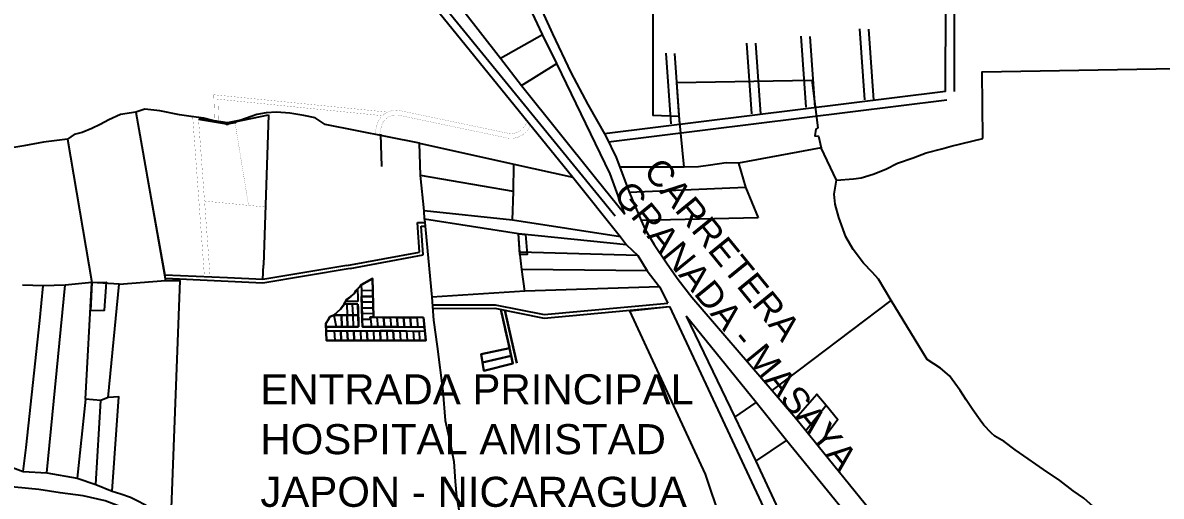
# Model space of a CAD drawing. Header units: millimetres. Extents: x 604022 to 1211550, y 1310365 to 2622648.
# Drawn here: x 605148.6 to 605201.1, y 1310799.5 to 1310821.4 of the extents above; entities that cross this region are included whole.
import ezdxf

# ---------------------------------------------------------------- set-up
doc = ezdxf.new("R2010")
doc.units = ezdxf.units.MM
for name, color, linetype in [('2', 1, 'Continuous'), ('CVL_CUADCON_LIN', 8, 'Continuous'), ('CVL_CUADCON_TX', 2, 'Continuous')]:
    doc.layers.add(name, color=color, linetype=linetype)
doc.layers.add('Nivel 30', color=7, linetype='Continuous', lineweight=0)
doc.styles.add('CAJETIN 2', font='arial.ttf', dxfattribs={"height": 0.25})
doc.styles.add('PUNTOS PI', font='arial.ttf', dxfattribs={"height": 2.75})

msp = doc.modelspace()

# ---------------------------------------------------------------- linework, layer by layer
at = {"lineweight": 40}
for points in [[(605158.024, 1310816.708), (605156.734, 1310816.928)], [(605158.385, 1310816.781), (605158.055, 1310816.709)]]:
    msp.add_lwpolyline(points, dxfattribs=at)
for centre in [(605158.039, 1310816.706), (605158.401, 1310816.784)]:
    msp.add_circle(centre, 0.0155, dxfattribs=at)
at = {"layer": '2', "color": 1, "linetype": 'Continuous'}
for p, q in [((605165.258, 1310825.003), (605173.99, 1310814.237)), ((605172.599, 1310820.823), (605171.485, 1310823.199)), ((605168.922, 1310821.958), (605170.649, 1310819.72)), ((605170.649, 1310819.72), (605172.599, 1310820.823)), ((605173.259, 1310819.483), (605172.599, 1310820.823)), ((605170.649, 1310819.72), (605171.623, 1310818.468)), ((605171.623, 1310818.468), (605173.259, 1310819.483)), ((605175.718, 1310814.396), (605173.259, 1310819.483)), ((605171.623, 1310818.468), (605175.043, 1310814.211)), ((605153.822, 1310817.236), (605155.203, 1310809.478)), ((605179.134, 1310814.706), (605178.901, 1310817.055)), ((605150.67, 1310815.992), (605151.801, 1310809.38)), ((605165.172, 1310814.726), (605165.132, 1310816.219)), ((605166.963, 1310814.315), (605166.923, 1310815.808)), ((605166.923, 1310815.808), (605171.275, 1310814.843)), ((605185.456, 1310815.59), (605181.633, 1310814.877)), ((605186.164, 1310814.093), (605185.456, 1310815.59)), ((605171.251, 1310813.585), (605171.275, 1310814.843)), ((605171.275, 1310814.843), (605173.99, 1310814.237)), ((605176.389, 1310812.529), (605175.718, 1310814.396)), ((605176.164, 1310814.697), (605176.595, 1310813.544)), ((605181.633, 1310814.877), (605181.969, 1310813.771)), ((605167.13, 1310812.689), (605166.963, 1310814.315)), ((605171.251, 1310813.585), (605166.963, 1310814.315)), ((605173.99, 1310814.237), (605176.199, 1310811.483)), ((605175.043, 1310814.211), (605176.389, 1310812.529)), ((605171.211, 1310812.248), (605171.251, 1310813.585)), ((605176.595, 1310813.544), (605181.969, 1310813.771)), ((605176.595, 1310813.544), (605177.145, 1310812.243)), ((605181.969, 1310813.771), (605182.551, 1310812.359)), ((605171.211, 1310812.248), (605167.13, 1310812.689)), ((605167.156, 1310812.296), (605167.13, 1310812.689)), ((605171.482, 1310811.629), (605167.156, 1310812.296)), ((605167.156, 1310812.296), (605167.484, 1310808.706)), ((605182.551, 1310812.359), (605177.145, 1310812.243)), ((605166.911, 1310810.787), (605166.818, 1310812.149)), ((605166.818, 1310812.149), (605167.216, 1310812.149)), ((605167.09, 1310810.649), (605166.998, 1310811.98)), ((605166.998, 1310811.98), (605167.216, 1310811.98)), ((605176.199, 1310811.483), (605171.211, 1310812.248)), ((605176.468, 1310811.123), (605171.482, 1310811.629)), ((605171.542, 1310810.773), (605171.482, 1310811.629)), ((605176.199, 1310811.483), (605176.468, 1310811.123)), ((605163.558, 1310810.171), (605166.911, 1310810.787)), ((605176.99, 1310810.623), (605171.542, 1310810.773)), ((605171.641, 1310809.979), (605171.542, 1310810.773)), ((605176.468, 1310811.123), (605176.99, 1310810.623)), ((605163.725, 1310810.03), (605167.09, 1310810.649)), ((605176.99, 1310810.623), (605177.426, 1310809.926)), ((605163.725, 1310810.03), (605159.686, 1310809.346)), ((605159.694, 1310809.513), (605159.719, 1310810.181)), ((605163.558, 1310810.171), (605159.694, 1310809.513)), ((605177.426, 1310809.926), (605171.641, 1310809.979)), ((605171.773, 1310808.982), (605171.641, 1310809.979)), ((605177.426, 1310809.926), (605177.996, 1310809.182)), ((605149.554, 1310809.226), (605148.595, 1310809.252)), ((605150.568, 1310809.263), (605149.554, 1310809.226)), ((605149.723, 1310800.605), (605150.568, 1310809.263)), ((605151.801, 1310809.38), (605150.568, 1310809.263)), ((605151.511, 1310803.995), (605151.801, 1310809.38)), ((605153.051, 1310809.301), (605151.801, 1310809.38)), ((605152.548, 1310804.071), (605153.051, 1310809.301)), ((605153.051, 1310809.301), (605155.203, 1310809.478)), ((605177.996, 1310809.182), (605171.773, 1310808.982)), ((605177.996, 1310809.182), (605178.38, 1310808.42)), ((605171.773, 1310808.982), (605167.484, 1310808.706)), ((605176.627, 1310808.074), (605178.449, 1310808.281)), ((605178.449, 1310808.281), (605183.472, 1310797.573)), ((605183.196, 1310804.393), (605188.688, 1310808.558)), ((605179.222, 1310807.829), (605181.466, 1310803.173)), ((605182.46, 1310803.847), (605179.222, 1310807.829)), ((605151.511, 1310803.995), (605151.116, 1310800.353)), ((605152.218, 1310803.944), (605151.511, 1310803.995)), ((605151.974, 1310800.067), (605152.218, 1310803.944)), ((605152.548, 1310804.071), (605152.218, 1310803.944)), ((605183.196, 1310804.393), (605184.288, 1310803.126)), ((605181.466, 1310803.173), (605182.46, 1310803.847)), ((605183.861, 1310802.094), (605182.46, 1310803.847)), ((605184.747, 1310802.547), (605185.683, 1310803.724)), ((605181.466, 1310803.173), (605182.437, 1310801.143)), ((605184.288, 1310803.126), (605184.747, 1310802.547)), ((605184.747, 1310802.547), (605185.309, 1310801.851)), ((605182.437, 1310801.143), (605183.861, 1310802.094)), ((605191.129, 1310793.183), (605183.861, 1310802.094)), ((605185.309, 1310801.851), (605190.518, 1310795.451)), ((605147.465, 1310801.095), (605148.623, 1310800.67)), ((605148.623, 1310800.67), (605149.723, 1310800.605)), ((605149.723, 1310800.605), (605151.116, 1310800.353)), ((605151.116, 1310800.353), (605151.974, 1310800.067)), ((605151.974, 1310800.067), (605152.738, 1310799.75))]:
    msp.add_line(p, q, dxfattribs=at)
for points in [[(605170.742, 1310826.568), (605171.198, 1310825.186), (605171.771, 1310823.9), (605172.25, 1310822.613), (605173.055, 1310820.842), (605173.906, 1310819.07), (605174.693, 1310817.589), (605175.511, 1310816.132), (605175.988, 1310815.152), (605176.164, 1310814.697)], [(605191.199, 1310818.197), (605191.22, 1310826.476)], [(605191.608, 1310818.196), (605191.629, 1310826.475)], [(605177.687, 1310824.326), (605177.69, 1310817.095), (605178.901, 1310817.055)], [(605184.766, 1310817.47), (605184.534, 1310820.738)], [(605185.177, 1310817.449), (605184.945, 1310820.725)], [(605187.475, 1310817.806), (605187.243, 1310821.075)], [(605187.886, 1310817.785), (605187.654, 1310821.062)], [(605182.258, 1310817.158), (605182.026, 1310820.426)], [(605182.669, 1310817.137), (605182.437, 1310820.414)], [(605178.527, 1310816.695), (605178.295, 1310819.963)], [(605178.939, 1310816.673), (605178.706, 1310819.95)], [(605192.911, 1310816.018), (605192.885, 1310819.098), (605201.804, 1310819.251)], [(605178.901, 1310817.055), (605178.789, 1310818.603), (605185.021, 1310818.708), (605185.293, 1310816.517), (605185.207, 1310816.454), (605185.169, 1310816.147), (605185.327, 1310816.124), (605185.456, 1310815.59)], [(605191.199, 1310818.197), (605175.45, 1310816.24)], [(605191.249, 1310817.791), (605175.647, 1310815.852)], [(605153.822, 1310817.236), (605153.115, 1310817.13), (605152.582, 1310816.883), (605152.183, 1310816.661), (605151.798, 1310816.486), (605151.344, 1310816.294), (605150.975, 1310816.206), (605150.67, 1310815.992)], [(605166.923, 1310815.808), (605162.564, 1310816.672), (605162.107, 1310816.968), (605161.579, 1310817.083), (605160.934, 1310817.197), (605160.313, 1310817.233), (605159.834, 1310817.199), (605159.41, 1310817.126), (605158.665, 1310816.87), (605158.053, 1310816.749), (605157.439, 1310816.832), (605156.967, 1310816.963), (605156.377, 1310817.038), (605155.842, 1310817.114), (605154.929, 1310817.305), (605154.237, 1310817.38), (605153.822, 1310817.236)], [(605150.67, 1310815.992), (605149.562, 1310815.86), (605148.652, 1310815.682), (605148.008, 1310815.584), (605147.514, 1310815.471), (605147.027, 1310815.295)], [(605186.164, 1310814.093), (605186.942, 1310814.168), (605187.295, 1310814.202), (605187.86, 1310814.378), (605188.432, 1310814.609), (605188.981, 1310814.887), (605189.702, 1310815.135), (605190.306, 1310815.366), (605191.028, 1310815.551), (605191.459, 1310815.664), (605192.911, 1310816.018)], [(605181.633, 1310814.877), (605181.067, 1310814.898), (605180.352, 1310814.791), (605179.795, 1310814.71), (605179.134, 1310814.706), (605176.164, 1310814.697)], [(605188.688, 1310808.558), (605188.101, 1310809.538), (605187.808, 1310809.858), (605187.413, 1310810.273), (605186.937, 1310810.907), (605186.596, 1310811.494), (605186.268, 1310812.38), (605186.1, 1310812.993), (605186.05, 1310813.448), (605186.164, 1310814.093)], [(605177.145, 1310812.243), (605177.328, 1310811.819), (605177.741, 1310811.13), (605178.351, 1310810.237), (605178.859, 1310809.525), (605179.484, 1310808.703), (605183.196, 1310804.393)], [(605148.623, 1310800.67), (605148.773, 1310801.771), (605149.391, 1310807.622), (605149.554, 1310809.226)], [(605151.801, 1310809.38), (605151.731, 1310808.074)], [(605151.801, 1310809.38), (605152.455, 1310809.394)], [(605155.203, 1310809.478), (605155.864, 1310809.466), (605155.454, 1310798.971)], [(605198.989, 1310798.171), (605197.583, 1310799.428), (605197.086, 1310799.779), (605196.47, 1310800.247), (605195.721, 1310800.762), (605195.01, 1310801.253), (605194.411, 1310801.658), (605193.898, 1310802.041), (605193.472, 1310802.29), (605193.306, 1310802.454), (605192.966, 1310802.806), (605192.792, 1310803.025), (605192.451, 1310803.51), (605192.149, 1310803.972), (605191.864, 1310804.395), (605191.381, 1310805.076), (605190.954, 1310805.435), (605190.347, 1310805.833), (605188.688, 1310808.558)], [(605180.826, 1310798.43), (605180.122, 1310800.533), (605176.627, 1310808.074)], [(605152.738, 1310799.75), (605153.043, 1310804.113), (605152.548, 1310804.071)], [(605184.288, 1310803.126), (605185.256, 1310804.224), (605185.683, 1310803.724)], [(605185.683, 1310803.724), (605186.229, 1310803.066), (605185.309, 1310801.851)], [(605182.437, 1310801.143), (605184.498, 1310796.706), (605188.506, 1310791.447)], [(605164.789, 1310790.008), (605164.638, 1310790.267), (605164.289, 1310790.744), (605163.764, 1310791.834), (605163.177, 1310792.766), (605162.401, 1310793.658), (605161.534, 1310794.101), (605160.606, 1310794.198), (605159.772, 1310794.342), (605158.953, 1310794.629), (605157.935, 1310795.417), (605157.2, 1310796.049), (605156.427, 1310796.626), (605155.518, 1310797.399), (605154.72, 1310798.126), (605153.742, 1310798.804), (605152.419, 1310799.315), (605151.396, 1310799.545), (605150.342, 1310799.673), (605149.343, 1310799.833), (605147.613, 1310799.996)], [(605152.738, 1310799.75), (605153.132, 1310799.626), (605153.581, 1310799.479), (605153.943, 1310799.3), (605154.409, 1310799.044), (605155.009, 1310798.568)]]:
    msp.add_lwpolyline(points, dxfattribs=at)
at = {"layer": '2', "color": 1, "linetype": 'Continuous', "flags": 128}
for points in [[(605175.941, 1310812.444), (605167.158, 1310823.208)], [(605166.923, 1310815.808), (605162.564, 1310816.672), (605162.107, 1310816.968), (605161.579, 1310817.083), (605160.934, 1310817.197), (605160.313, 1310817.233), (605159.834, 1310817.199), (605159.41, 1310817.126), (605158.665, 1310816.87), (605158.053, 1310816.749), (605157.439, 1310816.832), (605156.967, 1310816.963), (605156.377, 1310817.038), (605155.842, 1310817.114), (605154.929, 1310817.305), (605154.237, 1310817.38), (605153.822, 1310817.236)], [(605158.401, 1310816.784), (605159.943, 1310817.12)], [(605159.943, 1310817.12), (605159.719, 1310810.181)], [(605154.329, 1310814.341), (605155.16, 1310809.726)], [(605158.062, 1310809.589), (605155.16, 1310809.726)], [(605159.686, 1310809.346), (605155.189, 1310809.558)], [(605159.694, 1310809.513), (605158.062, 1310809.589)], [(605167.097, 1310807.759), (605167.214, 1310806.7), (605162.625, 1310806.7), (605162.588, 1310807.486), (605162.735, 1310807.707), (605162.778, 1310807.801), (605162.972, 1310807.877), (605163.273, 1310808.15), (605163.441, 1310808.378), (605163.535, 1310808.57), (605163.751, 1310808.735), (605163.908, 1310808.869), (605163.995, 1310809.018), (605164.171, 1310809.19), (605164.228, 1310809.274), (605164.748, 1310809.558), (605164.796, 1310807.775), (605167.097, 1310807.759)], [(605164.001, 1310809.023), (605164.166, 1310809.185)], [(605164.006, 1310809.028), (605164.16, 1310809.179)], [(605164.176, 1310809.197), (605164.224, 1310809.268)], [(605164.18, 1310809.203), (605164.219, 1310809.261)], [(605164.228, 1310809.274), (605164.236, 1310809.008), (605164.244, 1310808.74), (605164.253, 1310808.472), (605164.261, 1310808.204), (605164.269, 1310807.936), (605164.277, 1310807.668), (605164.288, 1310807.333)], [(605164.235, 1310809.278), (605164.741, 1310809.555)], [(605164.241, 1310809.281), (605164.734, 1310809.551)], [(605164.747, 1310809.558), (605164.763, 1310808.993), (605164.77, 1310808.733), (605164.777, 1310808.474), (605164.784, 1310808.214), (605164.791, 1310807.955), (605164.796, 1310807.762)], [(605164.748, 1310809.551), (605164.795, 1310807.783)], [(605164.748, 1310809.543), (605164.795, 1310807.79)], [(605163.541, 1310808.575), (605163.744, 1310808.73)], [(605163.547, 1310808.579), (605163.738, 1310808.725)], [(605163.756, 1310808.74), (605163.902, 1310808.864)], [(605163.762, 1310808.745), (605163.896, 1310808.859)], [(605163.912, 1310808.876), (605163.991, 1310809.011)], [(605163.916, 1310808.882), (605163.987, 1310809.004)], [(605164.057, 1310809.078), (605164.059, 1310809.002), (605164.067, 1310808.734), (605164.074, 1310808.507)], [(605164.763, 1310808.993), (605164.236, 1310809.008)], [(605164.77, 1310808.733), (605164.244, 1310808.74)], [(605167.484, 1310808.706), (605167.561, 1310807.646), (605167.733, 1310806.428), (605167.989, 1310804.363), (605168.107, 1310803.019), (605168.317, 1310802.069), (605168.503, 1310801.127), (605168.571, 1310800.2), (605168.623, 1310799.509), (605168.866, 1310798.135)], [(605162.972, 1310807.877), (605163.273, 1310808.149), (605163.441, 1310808.377)], [(605162.978, 1310807.882), (605163.267, 1310808.144)], [(605162.983, 1310807.887), (605163.261, 1310808.139)], [(605163.277, 1310808.156), (605163.436, 1310808.371)], [(605163.282, 1310808.162), (605163.432, 1310808.365)], [(605164.078, 1310808.383), (605163.441, 1310808.377)], [(605163.444, 1310808.384), (605163.531, 1310808.563)], [(605164.078, 1310808.383), (605163.818, 1310808.381), (605163.447, 1310808.377)], [(605163.448, 1310808.391), (605163.528, 1310808.556)], [(605164.074, 1310808.507), (605163.817, 1310808.505), (605163.501, 1310808.502)], [(605163.559, 1310808.378), (605163.575, 1310807.878)], [(605163.818, 1310808.381), (605163.834, 1310807.879)], [(605164.078, 1310808.383), (605164.084, 1310808.198), (605164.092, 1310807.93), (605164.1, 1310807.662), (605164.11, 1310807.334)], [(605164.11, 1310807.334), (605164.094, 1310807.879), (605164.078, 1310808.383)], [(605164.777, 1310808.474), (605164.253, 1310808.472)], [(605164.784, 1310808.214), (605164.261, 1310808.204)], [(605167.513, 1310808.344), (605170.409, 1310808.355), (605172.677, 1310807.906), (605178.38, 1310808.42)], [(605167.514, 1310808.18), (605170.393, 1310808.191), (605172.668, 1310807.741), (605178.449, 1310808.281)], [(605162.592, 1310807.493), (605162.731, 1310807.701)], [(605162.597, 1310807.499), (605162.726, 1310807.694)], [(605162.741, 1310807.721), (605162.772, 1310807.787)], [(605162.785, 1310807.804), (605162.965, 1310807.874)], [(605162.793, 1310807.807), (605162.957, 1310807.871)], [(605162.972, 1310807.876), (605164.094, 1310807.879)], [(605164.094, 1310807.879), (605163.834, 1310807.879), (605163.575, 1310807.878), (605163.321, 1310807.877), (605162.972, 1310807.876)], [(605162.972, 1310807.876), (605163.071, 1310807.336)], [(605163.321, 1310807.877), (605163.331, 1310807.336)], [(605163.591, 1310807.335), (605163.575, 1310807.878)], [(605163.834, 1310807.879), (605163.851, 1310807.334)], [(605164.791, 1310807.955), (605164.269, 1310807.936)], [(605164.277, 1310807.668), (605164.656, 1310807.689)], [(605164.796, 1310807.775), (605164.647, 1310807.776)], [(605164.647, 1310807.776), (605164.656, 1310807.689)], [(605164.647, 1310807.776), (605164.656, 1310807.689)], [(605164.656, 1310807.689), (605164.696, 1310807.332)], [(605167.097, 1310807.76), (605166.79, 1310807.762), (605166.482, 1310807.764), (605166.175, 1310807.766), (605165.868, 1310807.768), (605165.563, 1310807.77), (605165.258, 1310807.772), (605164.953, 1310807.774), (605164.798, 1310807.775)], [(605164.803, 1310807.775), (605167.09, 1310807.76)], [(605164.811, 1310807.775), (605167.082, 1310807.76)], [(605164.953, 1310807.774), (605165, 1310807.331)], [(605165.258, 1310807.772), (605165.304, 1310807.331)], [(605165.563, 1310807.77), (605165.609, 1310807.33)], [(605165.868, 1310807.768), (605165.915, 1310807.329)], [(605166.175, 1310807.766), (605166.221, 1310807.328)], [(605166.482, 1310807.764), (605166.528, 1310807.328)], [(605166.79, 1310807.762), (605166.836, 1310807.327)], [(605167.097, 1310807.76), (605167.145, 1310807.326), (605167.166, 1310807.142), (605167.214, 1310806.705)], [(605167.098, 1310807.752), (605167.213, 1310806.708)], [(605167.099, 1310807.744), (605167.213, 1310806.716)], [(605162.624, 1310806.708), (605162.589, 1310807.478)], [(605162.624, 1310806.716), (605162.589, 1310807.471)], [(605162.595, 1310807.338), (605164.11, 1310807.334)], [(605162.595, 1310807.338), (605163.071, 1310807.336), (605163.331, 1310807.336), (605163.591, 1310807.335), (605163.851, 1310807.334), (605164.11, 1310807.334)], [(605162.595, 1310807.338), (605162.604, 1310807.153)], [(605162.604, 1310807.153), (605167.166, 1310807.142)], [(605162.604, 1310807.153), (605162.984, 1310807.152), (605163.284, 1310807.151), (605163.585, 1310807.151), (605163.886, 1310807.15), (605164.188, 1310807.149), (605164.49, 1310807.148), (605164.794, 1310807.148), (605165.098, 1310807.147), (605165.403, 1310807.146), (605165.708, 1310807.145), (605166.015, 1310807.144), (605166.322, 1310807.144), (605166.629, 1310807.143), (605166.9, 1310807.142)], [(605162.984, 1310807.152), (605163.005, 1310806.7)], [(605163.284, 1310807.151), (605163.306, 1310806.7)], [(605163.585, 1310807.151), (605163.607, 1310806.7)], [(605163.886, 1310807.15), (605163.908, 1310806.7)], [(605164.188, 1310807.149), (605164.21, 1310806.7)], [(605164.288, 1310807.333), (605167.145, 1310807.326)], [(605167.145, 1310807.326), (605166.836, 1310807.327), (605166.528, 1310807.328), (605166.221, 1310807.328), (605165.915, 1310807.329), (605165.609, 1310807.33), (605165.304, 1310807.331), (605165, 1310807.331), (605164.696, 1310807.332), (605164.288, 1310807.333)], [(605164.49, 1310807.148), (605164.512, 1310806.7)], [(605164.794, 1310807.148), (605164.816, 1310806.7)], [(605165.098, 1310807.147), (605165.12, 1310806.7)], [(605165.403, 1310807.146), (605165.425, 1310806.7)], [(605165.708, 1310807.145), (605165.73, 1310806.7)], [(605166.015, 1310807.144), (605166.036, 1310806.7)], [(605166.322, 1310807.144), (605166.344, 1310806.7)], [(605166.629, 1310807.143), (605166.651, 1310806.7)], [(605166.9, 1310807.142), (605166.922, 1310806.7)], [(605162.625, 1310806.7), (605163.005, 1310806.7), (605163.306, 1310806.7), (605163.607, 1310806.7), (605163.908, 1310806.7), (605164.21, 1310806.7), (605164.512, 1310806.7), (605164.816, 1310806.7), (605165.12, 1310806.7), (605165.425, 1310806.7), (605165.73, 1310806.7), (605166.036, 1310806.7), (605166.344, 1310806.7), (605166.651, 1310806.7), (605166.922, 1310806.7)], [(605167.207, 1310806.7), (605162.632, 1310806.7)], [(605167.199, 1310806.7), (605162.64, 1310806.7)]]:
    msp.add_lwpolyline(points, dxfattribs=at)
at = {"layer": '2', "color": 1, "linetype": 'Continuous', "const_width": 0.00619, "flags": 128}
for points in [[(605157.424, 1310818.04), (605165.447, 1310817.238)], [(605157.466, 1310816.803), (605157.435, 1310817.731)], [(605157.649, 1310816.771), (605157.613, 1310817.835)], [(605157.613, 1310817.835), (605165.208, 1310817.075)], [(605156.452, 1310817.028), (605156.996, 1310809.608)], [(605157, 1310813.123), (605157.256, 1310809.627)], [(605159.028, 1310812.938), (605159.806, 1310812.862)]]:
    msp.add_lwpolyline(points, dxfattribs=at)
for points in [[(605157.649, 1310816.771), (605157.466, 1310816.803), (605157.424, 1310818.04), (605165.447, 1310817.238), (605165.304, 1310817.153), (605165.208, 1310817.075), (605157.613, 1310817.835)], [(605156.996, 1310813.137), (605159.028, 1310812.938), (605158.401, 1310816.784), (605158.039, 1310816.706), (605156.719, 1310816.931)]]:
    msp.add_lwpolyline(points, close=True, dxfattribs=at)
for points in [[(605164.853, 1310816.227), (605164.967, 1310816.707, -0.352126), (605165.963, 1310817.32), (605171.006, 1310816.262, 0.281421), (605171.708, 1310816.517, 0.034754), (605171.862, 1310816.739, 0.034754)], [(605165.067, 1310816.176), (605165.178, 1310816.644, -0.344494), (605165.927, 1310817.103), (605170.961, 1310816.047, 0.281642), (605171.88, 1310816.38, 0.034754), (605172.051, 1310816.627, -0.562504)]]:
    msp.add_lwpolyline(points, format="xyb", dxfattribs=at)
at = {"layer": '2', "color": 1, "linetype": 'Continuous', "const_width": 0.00619}
msp.add_lwpolyline([(605158.401, 1310816.784), (605159.028, 1310812.938), (605156.996, 1310813.137), (605156.719, 1310816.931), (605158.039, 1310816.706)], close=True, dxfattribs=at)
at = {"layer": '2', "color": 1, "linetype": 'Continuous', "flags": 128}
for points in [[(605171.482, 1310811.629), (605171.805, 1310811.596), (605171.894, 1310810.673), (605171.555, 1310810.673)], [(605167.097, 1310807.76), (605164.796, 1310807.775), (605164.747, 1310809.558), (605164.228, 1310809.274), (605164.171, 1310809.19), (605163.995, 1310809.017), (605163.908, 1310808.869), (605163.75, 1310808.734), (605163.535, 1310808.57), (605163.441, 1310808.377), (605163.273, 1310808.149), (605162.972, 1310807.876), (605162.778, 1310807.801), (605162.735, 1310807.707), (605162.588, 1310807.486), (605162.625, 1310806.7), (605167.214, 1310806.7)], [(605164.261, 1310808.204), (605164.244, 1310808.74), (605164.77, 1310808.733), (605164.784, 1310808.214)], [(605164.277, 1310807.668), (605164.261, 1310808.204), (605164.784, 1310808.214), (605164.796, 1310807.775), (605164.647, 1310807.776), (605164.656, 1310807.689)], [(605163.331, 1310807.336), (605162.595, 1310807.338), (605162.588, 1310807.486), (605162.735, 1310807.707), (605162.778, 1310807.801), (605162.972, 1310807.876), (605163.321, 1310807.877)], [(605163.591, 1310807.335), (605163.331, 1310807.336), (605163.321, 1310807.877), (605163.575, 1310807.878)], [(605164.11, 1310807.334), (605163.591, 1310807.335), (605163.575, 1310807.878), (605164.094, 1310807.879)], [(605165, 1310807.331), (605164.288, 1310807.333), (605164.277, 1310807.668), (605164.656, 1310807.689), (605164.647, 1310807.776), (605164.953, 1310807.774)], [(605165.609, 1310807.33), (605165.304, 1310807.331), (605165.258, 1310807.772), (605165.563, 1310807.77)], [(605166.221, 1310807.328), (605165.915, 1310807.329), (605165.868, 1310807.768), (605166.175, 1310807.766)], [(605166.528, 1310807.328), (605166.221, 1310807.328), (605166.175, 1310807.766), (605166.482, 1310807.763)], [(605166.836, 1310807.327), (605166.528, 1310807.328), (605166.482, 1310807.764), (605166.79, 1310807.761)], [(605162.604, 1310807.153), (605163.284, 1310807.151), (605163.306, 1310806.7), (605162.625, 1310806.7)], [(605163.284, 1310807.151), (605163.585, 1310807.151), (605163.607, 1310806.7), (605163.306, 1310806.7)], [(605163.585, 1310807.151), (605163.886, 1310807.15), (605163.908, 1310806.7), (605163.607, 1310806.7)], [(605163.886, 1310807.15), (605164.49, 1310807.148), (605164.512, 1310806.7), (605163.908, 1310806.7)], [(605164.49, 1310807.148), (605165.098, 1310807.147), (605165.12, 1310806.7), (605164.512, 1310806.7)], [(605165.708, 1310807.145), (605165.098, 1310807.147), (605165.12, 1310806.7), (605165.73, 1310806.7)], [(605165.098, 1310807.147), (605165.708, 1310807.145), (605165.73, 1310806.7), (605165.12, 1310806.7)]]:
    msp.add_lwpolyline(points, close=True, dxfattribs=at)
at = {"layer": '2', "color": 1, "linetype": 'Continuous'}
msp.add_lwpolyline([(605151.801, 1310809.38), (605152.455, 1310809.394), (605152.372, 1310808.095), (605151.731, 1310808.074)], close=True, dxfattribs=at)
at = {"layer": 'CVL_CUADCON_LIN', "color": 4, "ltscale": 0.5}
msp.add_line((605157.484, 1310816.8), (605157.68, 1310816.767), dxfattribs=at)
at = {"layer": 'CVL_CUADCON_LIN', "color": 2, "ltscale": 0.5, "const_width": 0.00619, "flags": 128}
msp.add_lwpolyline([(605157.435, 1310817.731), (605157.424, 1310818.04)], dxfattribs=at)
at = {"layer": 'Nivel 30', "color": 1, "linetype": 'Continuous', "lineweight": 30, "flags": 128}
for points in [[(605170.672, 1310808.136), (605170.997, 1310806.707), (605171.077, 1310806.354)], [(605170.849, 1310808.101), (605171.157, 1310806.743), (605171.405, 1310805.654)], [(605170.877, 1310807.235), (605171.072, 1310806.38)], [(605171.071, 1310806.353), (605169.759, 1310806.068)], [(605169.759, 1310806.068), (605169.881, 1310805.31), (605171.231, 1310805.647)], [(605169.759, 1310806.068), (605169.82, 1310805.689), (605171.151, 1310806)]]:
    msp.add_lwpolyline(points, dxfattribs=at)
for points in [[(605171.071, 1310806.353), (605171.151, 1310806), (605169.82, 1310805.689), (605169.759, 1310806.068)], [(605171.151, 1310806), (605171.231, 1310805.647), (605169.881, 1310805.31), (605169.82, 1310805.689)]]:
    msp.add_lwpolyline(points, close=True, dxfattribs=at)

# ---------------------------------------------------------------- texts
at = {"layer": 'CVL_CUADCON_TX', "style": 'PUNTOS PI'}
for s, height, p in [('CARRETERA', 1.1877, (605177.199, 1310814.504)), ('GRANADA - MASAYA', 1.18772, (605175.807, 1310813.439))]:
    msp.add_text(s, height=height, rotation=309.1971, dxfattribs=at).set_placement(p)
at = {"layer": 'CVL_CUADCON_TX', "style": 'CAJETIN 2'}
for s, p in [('ENTRADA PRINCIPAL', (605159.575, 1310803.763)), ('HOSPITAL AMISTAD', (605159.575, 1310801.462)), ('JAPON - NICARAGUA', (605159.575, 1310799.034))]:
    msp.add_text(s, height=1.38567, dxfattribs=at).set_placement(p)

doc.saveas('drawing.dxf')
